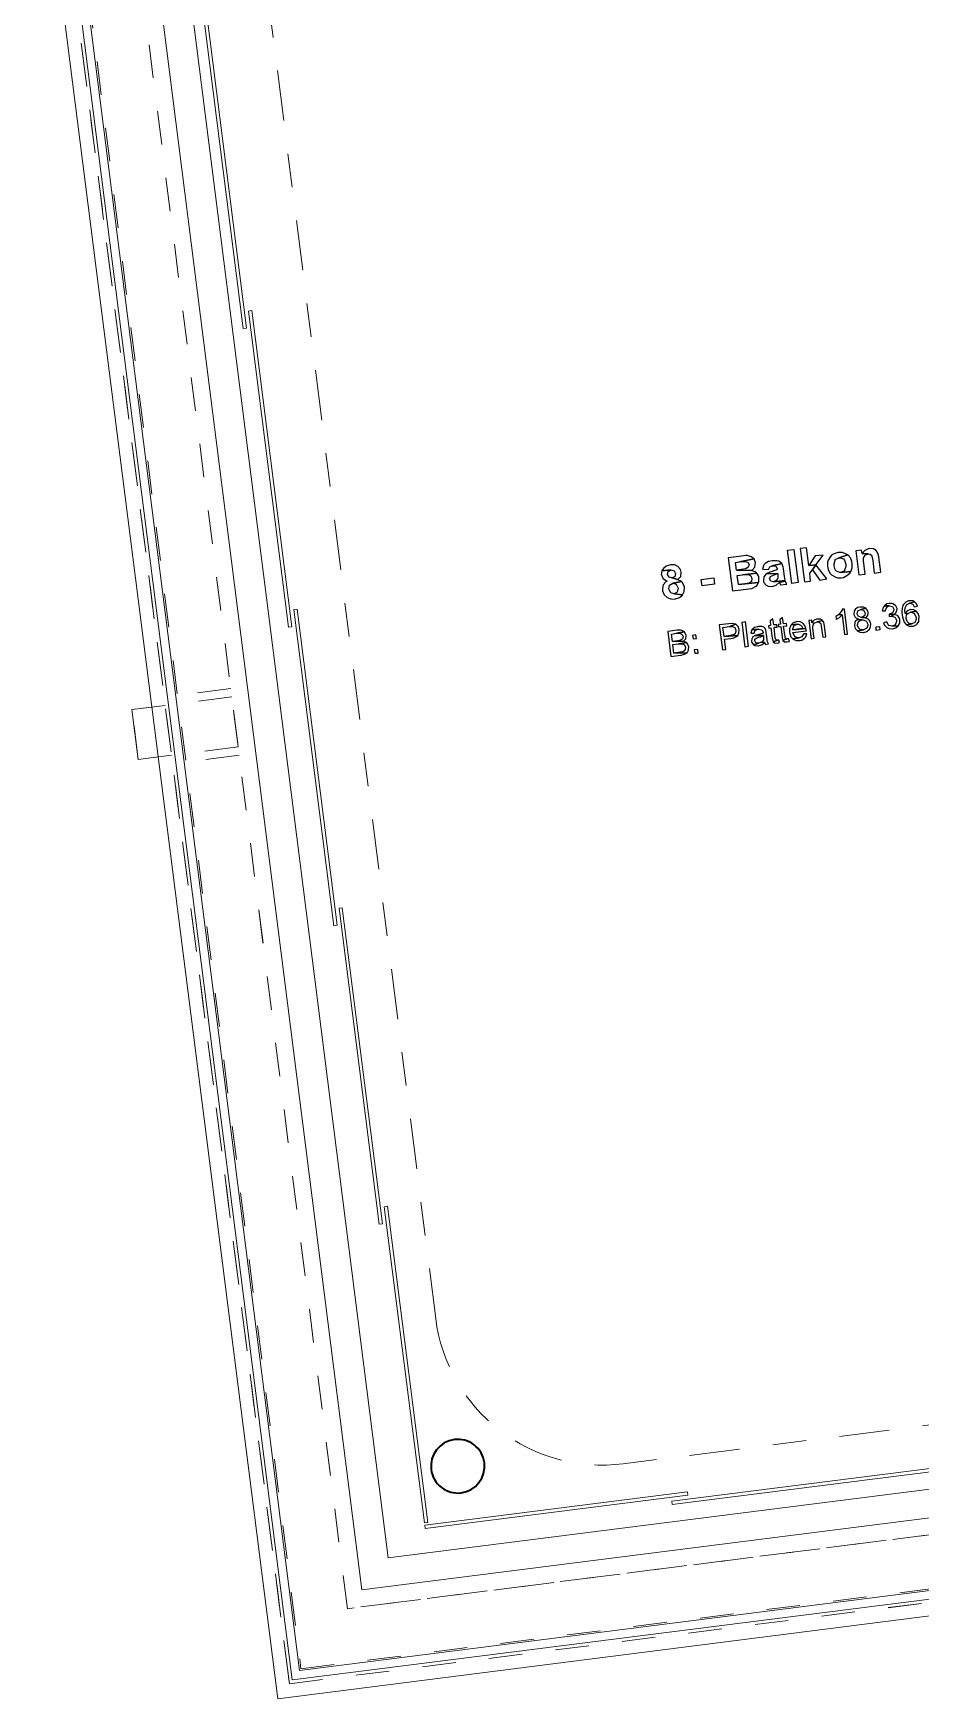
# Model space of a CAD drawing. Header units: metres. Extents: x 2713679.5 to 2713747.3, y 1226017.1 to 1226104.2.
# Drawn here: x 2713690.395 to 2713693.042, y 1226029.324 to 1226034.288 of the extents above; entities that cross this region are included whole.
import ezdxf

# ---------------------------------------------------------------- set-up
doc = ezdxf.new("R2010")
doc.units = ezdxf.units.M
doc.header["$MEASUREMENT"] = 0
for name, pattern in [('Strich 2', [0.141111, 0.070556, -0.070556]), ('Strich 2_1mm', [0.15, 0.1, -0.05]), ('Strichpunkt 3_1_1mm Achsen', [0.25, 0.15, -0.05, 0, -0.05])]:
    doc.linetypes.add(name, pattern=pattern)
doc.layers.add('plangrafiken', color=251, linetype='Continuous')
doc.layers.add('waende_stuetzen', color=250, linetype='Continuous')
doc.layers.add('texte', color=7, linetype='Continuous', true_color=0x000000)

msp = doc.modelspace()

# ---------------------------------------------------------------- linework, layer by layer
at = {"layer": 'plangrafiken', "color": 7, "linetype": 'Strich 2_1mm', "lineweight": 13}
for p, q in [((2713690.4596, 1226035.1967), (2713691.1936, 1226029.4131)), ((2713691.3322, 1226029.592), (2713690.6184, 1226035.2169)), ((2713694.725, 1226030.0225), (2713691.3322, 1226029.592)), ((2713691.1936, 1226029.4131), (2713694.7451, 1226029.8638))]:
    msp.add_line(p, q, dxfattribs=at)
at = {"layer": 'plangrafiken', "color": 7, "linetype": 'Continuous', "lineweight": 13}
for p, q in [((2713690.4349, 1226035.1533), (2713691.1676, 1226029.3796)), ((2713691.1893, 1226029.4075), (2713690.4597, 1226035.1564)), ((2713690.7749, 1226035.0956), (2713691.4541, 1226029.7435)), ((2713690.6896, 1226032.2724), (2713690.7492, 1226032.28)), ((2713690.7085, 1226032.1236), (2713690.6896, 1226032.2724)), ((2713690.768, 1226032.1311), (2713690.7085, 1226032.1236)), ((2713691.4541, 1226029.7435), (2713694.6088, 1226030.1439)), ((2713694.6466, 1226029.8463), (2713691.1893, 1226029.4075)), ((2713691.1924, 1226029.3827), (2713694.6497, 1226029.8215)), ((2713691.1676, 1226029.3796), (2713691.1924, 1226029.3827))]:
    msp.add_line(p, q, dxfattribs=at)
at = {"layer": 'plangrafiken', "color": 7, "linetype": 'Strichpunkt 3_1_1mm Achsen', "lineweight": 18}
for p, q in [((2713691.5954, 1226030.457), (2713691.003, 1226035.1245)), ((2713694.2873, 1226030.2946), (2713692.1544, 1226030.0239))]:
    msp.add_line(p, q, dxfattribs=at)
msp.add_arc((2713692.0914, 1226030.5199), 0.5, 187.2326, 277.2326, dxfattribs=at)
at = {"layer": 'texte'}
for points in [[(2713692.5076, 1226032.7298), (2713692.4673, 1226032.7252), (2713692.4805, 1226032.626), (2713692.5138, 1226032.6299), (2713692.5293, 1226032.6322), (2713692.5378, 1226032.6338), (2713692.5401, 1226032.6345), (2713692.551, 1226032.64), (2713692.5517, 1226032.6407), (2713692.5579, 1226032.6516), (2713692.4983, 1226032.6454), (2713692.4944, 1226032.6717), (2713692.5107, 1226032.674), (2713692.5533, 1226032.6795), (2713692.5494, 1226032.6826), (2713692.5378, 1226032.6864), (2713692.5386, 1226032.6872), (2713692.4929, 1226032.688), (2713692.4898, 1226032.7112), (2713692.5014, 1226032.7128), (2713692.5448, 1226032.7213), (2713692.5363, 1226032.7282), (2713692.5246, 1226032.7313), (2713692.5208, 1226032.7313)], [(2713692.5448, 1226032.7213), (2713692.5014, 1226032.7128), (2713692.5084, 1226032.7135), (2713692.5185, 1226032.7143), (2713692.5262, 1226032.712), (2713692.5301, 1226032.705), (2713692.5277, 1226032.6965), (2713692.52, 1226032.6919), (2713692.5192, 1226032.6919), (2713692.5061, 1226032.6895), (2713692.4929, 1226032.688), (2713692.5386, 1226032.6872), (2713692.5471, 1226032.6965), (2713692.5471, 1226032.698), (2713692.5494, 1226032.7097)], [(2713692.599, 1226032.7159), (2713692.5881, 1226032.7135), (2713692.5781, 1226032.7081), (2713692.5742, 1226032.7035), (2713692.5703, 1226032.6911), (2713692.5881, 1226032.6903), (2713692.592, 1226032.698), (2713692.599, 1226032.7011), (2713692.6276, 1226032.7081), (2713692.6183, 1226032.7151), (2713692.6129, 1226032.7159)], [(2713692.6571, 1226032.6485), (2713692.6447, 1226032.7476), (2713692.6633, 1226032.7499), (2713692.6764, 1226032.6508), (2713692.6571, 1226032.6485)], [(2713692.7012, 1226032.7546), (2713692.6826, 1226032.7523), (2713692.695, 1226032.6531), (2713692.7136, 1226032.6555), (2713692.7113, 1226032.6787), (2713692.719, 1226032.6888), (2713692.7291, 1226032.7035), (2713692.7082, 1226032.7019)], [(2713692.7508, 1226032.7329), (2713692.7268, 1226032.7306), (2713692.7082, 1226032.7019), (2713692.7291, 1226032.7035)], [(2713692.7957, 1226032.7406), (2713692.7887, 1226032.7391), (2713692.7771, 1226032.7337), (2713692.7725, 1226032.729), (2713692.7663, 1226032.7182), (2713692.7639, 1226032.712), (2713692.7639, 1226032.6996), (2713692.7655, 1226032.6895), (2713692.7709, 1226032.6787), (2713692.7756, 1226032.674), (2713692.7864, 1226032.6678), (2713692.7934, 1226032.6655), (2713692.8058, 1226032.6655), (2713692.8112, 1226032.6663), (2713692.822, 1226032.6717), (2713692.8305, 1226032.6795), (2713692.8336, 1226032.6841), (2713692.8034, 1226032.681), (2713692.8011, 1226032.681), (2713692.7903, 1226032.6849), (2713692.7872, 1226032.6888), (2713692.7833, 1226032.7011), (2713692.7833, 1226032.7066), (2713692.7864, 1226032.7182), (2713692.7872, 1226032.7197), (2713692.798, 1226032.7252), (2713692.8243, 1226032.7337), (2713692.8197, 1226032.736), (2713692.8089, 1226032.7406)], [(2713692.8243, 1226032.7337), (2713692.798, 1226032.7252), (2713692.8003, 1226032.7252), (2713692.8112, 1226032.7213), (2713692.8143, 1226032.7174), (2713692.8181, 1226032.7058), (2713692.8189, 1226032.6988), (2713692.815, 1226032.688), (2713692.8143, 1226032.6864), (2713692.8034, 1226032.681), (2713692.8336, 1226032.6841), (2713692.8375, 1226032.695), (2713692.8375, 1226032.7081), (2713692.8367, 1226032.7135), (2713692.8321, 1226032.7244)], [(2713692.8654, 1226032.7476), (2713692.8483, 1226032.7453), (2713692.8569, 1226032.674), (2713692.8762, 1226032.6764), (2713692.8724, 1226032.7089), (2713692.8716, 1226032.7143), (2713692.8716, 1226032.7252), (2713692.8762, 1226032.7329), (2713692.8847, 1226032.7368), (2713692.8669, 1226032.7375)], [(2713692.8894, 1226032.7523), (2713692.8855, 1226032.7515), (2713692.8755, 1226032.7468), (2713692.8669, 1226032.7375), (2713692.8847, 1226032.7368), (2713692.8909, 1226032.736), (2713692.8956, 1226032.7313), (2713692.8964, 1226032.7298), (2713692.8987, 1226032.7166), (2713692.9033, 1226032.6795), (2713692.9227, 1226032.6818), (2713692.9173, 1226032.7267), (2713692.9173, 1226032.7275), (2713692.9142, 1226032.7391), (2713692.9095, 1226032.7468), (2713692.901, 1226032.7515)], [(2713692.2699, 1226032.6864), (2713692.2683, 1226032.674), (2713692.2691, 1226032.674), (2713692.2737, 1226032.6624), (2713692.2745, 1226032.6617), (2713692.2854, 1226032.6555), (2713692.2815, 1226032.6531), (2713692.2737, 1226032.6438), (2713692.273, 1226032.6407), (2713692.2722, 1226032.6284), (2713692.2722, 1226032.626), (2713692.2768, 1226032.6144), (2713692.2854, 1226032.6067), (2713692.2962, 1226032.6028), (2713692.3086, 1226032.602), (2713692.3101, 1226032.6028), (2713692.3225, 1226032.6067), (2713692.331, 1226032.6136), (2713692.331, 1226032.6144), (2713692.307, 1226032.6175), (2713692.2962, 1226032.6206), (2713692.2954, 1226032.6214), (2713692.2908, 1226032.6322), (2713692.2923, 1226032.6431), (2713692.3024, 1226032.6493), (2713692.3287, 1226032.6539), (2713692.3171, 1226032.6593), (2713692.3179, 1226032.6601), (2713692.3001, 1226032.6647), (2713692.2915, 1226032.6671), (2713692.2869, 1226032.6748), (2713692.2892, 1226032.6841), (2713692.297, 1226032.6888)], [(2713692.2954, 1226032.7035), (2713692.283, 1226032.7004), (2713692.2745, 1226032.6934), (2713692.2699, 1226032.6864), (2713692.297, 1226032.6888), (2713692.3063, 1226032.6864), (2713692.3109, 1226032.6779), (2713692.3086, 1226032.6686), (2713692.3001, 1226032.6647), (2713692.3179, 1226032.6601), (2713692.3264, 1226032.6694), (2713692.3264, 1226032.6694), (2713692.3279, 1226032.6818), (2713692.3256, 1226032.6903), (2713692.3179, 1226032.6988), (2713692.3086, 1226032.7035)], [(2713692.3899, 1226032.6415), (2713692.3876, 1226032.6601), (2713692.4247, 1226032.6647), (2713692.4271, 1226032.6462), (2713692.3899, 1226032.6415)], [(2713692.5533, 1226032.6795), (2713692.5107, 1226032.674), (2713692.5185, 1226032.6748), (2713692.5293, 1226032.6748), (2713692.5355, 1226032.6709), (2713692.5386, 1226032.6632), (2713692.537, 1226032.6547), (2713692.5301, 1226032.65), (2713692.5301, 1226032.6493), (2713692.5169, 1226032.6477), (2713692.4983, 1226032.6454), (2713692.5579, 1226032.6516), (2713692.5587, 1226032.6531), (2713692.5595, 1226032.6655), (2713692.5587, 1226032.6694)], [(2713692.5812, 1226032.6771), (2713692.5742, 1226032.6686), (2713692.5727, 1226032.6578), (2713692.5734, 1226032.6524), (2713692.5812, 1226032.6431), (2713692.5866, 1226032.64), (2713692.599, 1226032.6392), (2713692.6106, 1226032.6431), (2713692.6106, 1226032.6431), (2713692.6199, 1226032.6516), (2713692.6377, 1226032.6555), (2713692.6377, 1226032.657), (2713692.6029, 1226032.6531), (2713692.5951, 1226032.6555), (2713692.5912, 1226032.6617), (2713692.5943, 1226032.6694), (2713692.6044, 1226032.674), (2713692.6153, 1226032.6779)], [(2713692.6276, 1226032.7081), (2713692.599, 1226032.7011), (2713692.6098, 1226032.6996), (2713692.6137, 1226032.6926), (2713692.6137, 1226032.6903), (2713692.6098, 1226032.688), (2713692.5959, 1226032.6833), (2713692.592, 1226032.6818), (2713692.5812, 1226032.6771), (2713692.6153, 1226032.6779), (2713692.616, 1226032.674), (2713692.616, 1226032.6647), (2713692.6129, 1226032.6578), (2713692.6029, 1226032.6531), (2713692.6377, 1226032.657), (2713692.6354, 1226032.6694), (2713692.6323, 1226032.6919), (2713692.6315, 1226032.698)], [(2713692.7291, 1226032.7035), (2713692.719, 1226032.6888), (2713692.7407, 1226032.6586), (2713692.7616, 1226032.6617)], [(2713692.3287, 1226032.6539), (2713692.3024, 1226032.6493), (2713692.3125, 1226032.6462), (2713692.3179, 1226032.6361), (2713692.3187, 1226032.6345), (2713692.3156, 1226032.6229), (2713692.307, 1226032.6175), (2713692.331, 1226032.6144), (2713692.3365, 1226032.6245), (2713692.3372, 1226032.6376), (2713692.3365, 1226032.6407), (2713692.331, 1226032.6516)], [(2713692.6377, 1226032.6555), (2713692.6199, 1226032.6516), (2713692.6214, 1226032.6493), (2713692.6238, 1226032.6438), (2713692.6424, 1226032.6462)], [(2713692.8143, 1226032.5718), (2713692.8081, 1226032.5718), (2713692.8073, 1226032.5687), (2713692.8011, 1226032.5602), (2713692.7972, 1226032.5563), (2713692.8073, 1226032.5548), (2713692.8143, 1226032.4967), (2713692.8236, 1226032.4975)], [(2713692.8615, 1226032.578), (2713692.8538, 1226032.5765), (2713692.8468, 1226032.571), (2713692.8437, 1226032.5656), (2713692.8429, 1226032.5563), (2713692.8429, 1226032.5563), (2713692.8468, 1226032.5478), (2713692.8476, 1226032.547), (2713692.8561, 1226032.5424), (2713692.853, 1226032.5408), (2713692.8662, 1226032.5401), (2713692.8693, 1226032.5401), (2713692.8778, 1226032.537), (2713692.8801, 1226032.5354), (2713692.884, 1226032.5269), (2713692.884, 1226032.5238), (2713692.8809, 1226032.5153), (2713692.8793, 1226032.5137), (2713692.8708, 1226032.5099), (2713692.853, 1226032.5068), (2713692.8538, 1226032.506), (2713692.8615, 1226032.5029), (2713692.8716, 1226032.5021), (2713692.8724, 1226032.5021), (2713692.8816, 1226032.5052), (2713692.8886, 1226032.5114), (2713692.8925, 1226032.5184), (2713692.8933, 1226032.5277), (2713692.8925, 1226032.5316), (2713692.8878, 1226032.5393), (2713692.8855, 1226032.5416), (2713692.877, 1226032.5455), (2713692.8778, 1226032.5455), (2713692.8662, 1226032.547), (2713692.8654, 1226032.547), (2713692.8569, 1226032.5494), (2713692.8561, 1226032.5501), (2713692.8522, 1226032.5579), (2713692.8545, 1226032.5664), (2713692.8545, 1226032.5664), (2713692.8631, 1226032.571), (2713692.8778, 1226032.5749), (2713692.8716, 1226032.578)], [(2713692.8778, 1226032.5749), (2713692.8631, 1226032.571), (2713692.8631, 1226032.571), (2713692.8716, 1226032.5687), (2713692.8716, 1226032.5687), (2713692.8762, 1226032.5602), (2713692.8739, 1226032.5517), (2713692.8739, 1226032.5517), (2713692.8662, 1226032.547), (2713692.8778, 1226032.5455), (2713692.884, 1226032.5525), (2713692.884, 1226032.5525), (2713692.8855, 1226032.5618), (2713692.884, 1226032.5672)], [(2713692.9335, 1226032.5819), (2713692.9297, 1226032.5765), (2713692.9273, 1226032.5672), (2713692.9366, 1226032.5664), (2713692.9366, 1226032.5687), (2713692.9405, 1226032.5772), (2713692.9405, 1226032.5772), (2713692.9482, 1226032.5819)], [(2713692.9475, 1226032.5889), (2713692.9405, 1226032.5873), (2713692.9335, 1226032.5819), (2713692.9482, 1226032.5819), (2713692.949, 1226032.5819), (2713692.9575, 1226032.5796), (2713692.9622, 1226032.5718), (2713692.9622, 1226032.5695), (2713692.9591, 1226032.5618), (2713692.9575, 1226032.561), (2713692.949, 1226032.5571), (2713692.9637, 1226032.5563), (2713692.9699, 1226032.5633), (2713692.9715, 1226032.5726), (2713692.9715, 1226032.5734), (2713692.9676, 1226032.5819), (2713692.9668, 1226032.5827), (2713692.9591, 1226032.5881), (2713692.9568, 1226032.5889)], [(2713693.0079, 1226032.5966), (2713693.0056, 1226032.5966), (2713692.997, 1226032.5927), (2713692.9908, 1226032.5858), (2713692.9885, 1226032.5827), (2713692.9862, 1226032.5749), (2713692.9854, 1226032.5649), (2713692.9862, 1226032.5532), (2713692.987, 1226032.5525), (2713692.9893, 1226032.5416), (2713692.9924, 1226032.5331), (2713692.997, 1226032.5269), (2713692.9994, 1226032.5254), (2713693.0156, 1226032.5285), (2713693.0079, 1226032.5292), (2713693.0017, 1226032.5354), (2713692.9986, 1226032.5439), (2713692.9986, 1226032.5478), (2713693.0009, 1226032.5563), (2713693.0025, 1226032.5579), (2713692.9955, 1226032.5587), (2713692.9947, 1226032.5672), (2713692.9955, 1226032.5757), (2713692.9963, 1226032.578), (2713693.0009, 1226032.5858), (2713693.0086, 1226032.5896), (2713693.0234, 1226032.5935), (2713693.0179, 1226032.5966)], [(2713693.0117, 1226032.5703), (2713693.011, 1226032.5703), (2713693.0025, 1226032.5664), (2713693.0009, 1226032.5656), (2713692.9955, 1226032.5587), (2713693.0025, 1226032.5579), (2713693.011, 1226032.5625), (2713693.0288, 1226032.5656), (2713693.021, 1226032.5695)], [(2713693.0288, 1226032.5656), (2713693.011, 1226032.5625), (2713693.0133, 1226032.5625), (2713693.0218, 1226032.5594), (2713693.0241, 1226032.5563), (2713693.028, 1226032.547), (2713693.028, 1226032.5424), (2713693.0249, 1226032.5339), (2713693.0241, 1226032.5323), (2713693.0156, 1226032.5285), (2713692.9994, 1226032.5254), (2713693.0071, 1226032.5215), (2713693.0172, 1226032.5207), (2713693.0203, 1226032.5215), (2713693.0288, 1226032.5254), (2713693.0311, 1226032.5277), (2713693.0358, 1226032.5354), (2713693.0365, 1226032.5393), (2713693.0373, 1226032.5494), (2713693.0373, 1226032.5494), (2713693.0342, 1226032.5587)], [(2713693.0234, 1226032.5935), (2713693.0086, 1226032.5896), (2713693.0094, 1226032.5896), (2713693.0179, 1226032.5865), (2713693.0226, 1226032.5788), (2713693.0319, 1226032.5811), (2713693.0296, 1226032.5873)], [(2713692.4697, 1226032.5285), (2713692.441, 1226032.5246), (2713692.4511, 1226032.4502), (2713692.4604, 1226032.4518), (2713692.4565, 1226032.482), (2713692.4759, 1226032.4843), (2713692.4821, 1226032.4851), (2713692.4906, 1226032.489), (2713692.4968, 1226032.4936), (2713692.4557, 1226032.4905), (2713692.4519, 1226032.5168), (2713692.4712, 1226032.5199), (2713692.4906, 1226032.5269), (2713692.4898, 1226032.5269), (2713692.4805, 1226032.5292), (2713692.4797, 1226032.5292)], [(2713692.4906, 1226032.5269), (2713692.4712, 1226032.5199), (2713692.4805, 1226032.5199), (2713692.4875, 1226032.5168), (2713692.4906, 1226032.5091), (2713692.4906, 1226032.5068), (2713692.4882, 1226032.4983), (2713692.4852, 1226032.4959), (2713692.4751, 1226032.4928), (2713692.4557, 1226032.4905), (2713692.4968, 1226032.4936), (2713692.4999, 1226032.5006), (2713692.5006, 1226032.5106), (2713692.5006, 1226032.5114), (2713692.4975, 1226032.5199)], [(2713692.5185, 1226032.4588), (2713692.5092, 1226032.5331), (2713692.5185, 1226032.5346), (2713692.5277, 1226032.4603), (2713692.5185, 1226032.4588)], [(2713692.5386, 1226032.5099), (2713692.5378, 1226032.5099), (2713692.5355, 1226032.5006), (2713692.5448, 1226032.4998), (2713692.5479, 1226032.5091), (2713692.5487, 1226032.5091), (2713692.5572, 1226032.5122)], [(2713692.5579, 1226032.5199), (2713692.5548, 1226032.5192), (2713692.5456, 1226032.5168), (2713692.5456, 1226032.5161), (2713692.5386, 1226032.5099), (2713692.5572, 1226032.5122), (2713692.5595, 1226032.5122), (2713692.568, 1226032.5106), (2713692.5719, 1226032.5029), (2713692.5719, 1226032.5006), (2713692.5665, 1226032.4983), (2713692.5564, 1226032.4952), (2713692.5479, 1226032.4928), (2713692.5727, 1226032.4936), (2713692.5734, 1226032.4897), (2713692.5727, 1226032.4804), (2713692.568, 1226032.4735), (2713692.5672, 1226032.4735), (2713692.5765, 1226032.4727), (2713692.5789, 1226032.4665), (2713692.5881, 1226032.468), (2713692.585, 1226032.4742), (2713692.5843, 1226032.4781), (2713692.5827, 1226032.4897), (2713692.5812, 1226032.5021), (2713692.5796, 1226032.5106), (2713692.5758, 1226032.5168), (2713692.5688, 1226032.5199), (2713692.5672, 1226032.5199)], [(2713692.6013, 1226032.5432), (2713692.5928, 1226032.537), (2713692.5943, 1226032.523), (2713692.5881, 1226032.5223), (2713692.5889, 1226032.5153), (2713692.5951, 1226032.5161), (2713692.599, 1226032.4851), (2713692.5998, 1226032.4835), (2713692.6021, 1226032.4742), (2713692.6145, 1226032.4789), (2713692.6114, 1226032.4797), (2713692.6098, 1226032.4812), (2713692.6083, 1226032.4859), (2713692.6044, 1226032.5176), (2713692.6137, 1226032.5184), (2713692.6129, 1226032.5254), (2713692.6036, 1226032.5246)], [(2713692.63, 1226032.547), (2713692.6214, 1226032.5401), (2713692.6238, 1226032.5269), (2713692.6168, 1226032.5261), (2713692.6176, 1226032.5192), (2713692.6245, 1226032.5199), (2713692.6284, 1226032.489), (2713692.6284, 1226032.4866), (2713692.6307, 1226032.4781), (2713692.6431, 1226032.4828), (2713692.64, 1226032.4828), (2713692.6385, 1226032.4843), (2713692.6377, 1226032.4897), (2713692.6331, 1226032.5207), (2713692.6424, 1226032.5223), (2713692.6416, 1226032.5292), (2713692.6323, 1226032.5285)], [(2713692.6555, 1226032.5246), (2713692.6532, 1226032.5215), (2713692.6509, 1226032.513), (2713692.6509, 1226032.5029), (2713692.6516, 1226032.499), (2713692.6547, 1226032.4897), (2713692.6609, 1226032.4835), (2713692.6795, 1226032.4859), (2713692.6757, 1226032.4859), (2713692.6671, 1226032.489), (2713692.664, 1226032.4928), (2713692.6609, 1226032.5021), (2713692.7012, 1226032.5068), (2713692.7004, 1226032.5099), (2713692.6997, 1226032.5137), (2713692.6602, 1226032.5099), (2713692.6602, 1226032.513), (2713692.6633, 1226032.5215), (2713692.6648, 1226032.523), (2713692.6733, 1226032.5269)], [(2713692.6726, 1226032.5346), (2713692.671, 1226032.5339), (2713692.6617, 1226032.5308), (2713692.6555, 1226032.5246), (2713692.6733, 1226032.5269), (2713692.6772, 1226032.5269), (2713692.6857, 1226032.523), (2713692.6865, 1226032.5223), (2713692.6904, 1226032.5137), (2713692.6602, 1226032.5099), (2713692.6997, 1226032.5137), (2713692.6966, 1226032.523), (2713692.6911, 1226032.5292), (2713692.6904, 1226032.53), (2713692.6819, 1226032.5339)], [(2713692.7167, 1226032.5385), (2713692.7082, 1226032.5377), (2713692.7151, 1226032.4835), (2713692.7244, 1226032.4851), (2713692.7206, 1226032.5145), (2713692.7206, 1226032.5215), (2713692.7229, 1226032.5292), (2713692.7244, 1226032.53), (2713692.7175, 1226032.5316)], [(2713692.7337, 1226032.5424), (2713692.7314, 1226032.5416), (2713692.7237, 1226032.5385), (2713692.7175, 1226032.5316), (2713692.7244, 1226032.53), (2713692.733, 1226032.5339), (2713692.7492, 1226032.5377), (2713692.743, 1226032.5416)], [(2713692.7492, 1226032.5377), (2713692.733, 1226032.5339), (2713692.7392, 1226032.5331), (2713692.7438, 1226032.5292), (2713692.7454, 1226032.5207), (2713692.75, 1226032.4882), (2713692.7593, 1226032.4897), (2713692.7546, 1226032.5223), (2713692.7531, 1226032.5316)], [(2713692.7972, 1226032.5563), (2713692.7887, 1226032.5501), (2713692.7903, 1226032.5408), (2713692.791, 1226032.5416), (2713692.7996, 1226032.547), (2713692.8003, 1226032.5478), (2713692.8073, 1226032.5548)], [(2713692.853, 1226032.5408), (2713692.846, 1226032.5346), (2713692.8452, 1226032.5316), (2713692.8445, 1226032.5223), (2713692.8468, 1226032.5137), (2713692.853, 1226032.5068), (2713692.8708, 1226032.5099), (2713692.8623, 1226032.5106), (2713692.8561, 1226032.5161), (2713692.8538, 1226032.523), (2713692.853, 1226032.5254), (2713692.8561, 1226032.5346), (2713692.8584, 1226032.5362), (2713692.8662, 1226032.5401)], [(2713692.9095, 1226032.5083), (2713692.9088, 1226032.5192), (2713692.9188, 1226032.5199), (2713692.9204, 1226032.5099), (2713692.9095, 1226032.5083)], [(2713692.9405, 1226032.5339), (2713692.9312, 1226032.5308), (2713692.9343, 1226032.5238), (2713692.9405, 1226032.5168), (2713692.9475, 1226032.5137), (2713692.9575, 1226032.513), (2713692.9583, 1226032.513), (2713692.9676, 1226032.5161), (2713692.9746, 1226032.5223), (2713692.9568, 1226032.5207), (2713692.956, 1226032.5207), (2713692.9467, 1226032.523), (2713692.9451, 1226032.5246)], [(2713692.9475, 1226032.5571), (2713692.9475, 1226032.5494), (2713692.9537, 1226032.5509), (2713692.963, 1226032.5563), (2713692.9637, 1226032.5563), (2713692.949, 1226032.5571)], [(2713692.963, 1226032.5563), (2713692.9537, 1226032.5509), (2713692.956, 1226032.5509), (2713692.9645, 1226032.5478), (2713692.9661, 1226032.547), (2713692.9699, 1226032.5385), (2713692.9699, 1226032.5354), (2713692.9668, 1226032.5269), (2713692.9653, 1226032.5246), (2713692.9568, 1226032.5207), (2713692.9746, 1226032.5223), (2713692.9792, 1226032.53), (2713692.9792, 1226032.5393), (2713692.9792, 1226032.5432), (2713692.9746, 1226032.5509), (2713692.9723, 1226032.5532)], [(2713692.3156, 1226032.5091), (2713692.2877, 1226032.5052), (2713692.297, 1226032.4309), (2713692.3256, 1226032.4348), (2713692.3279, 1226032.4348), (2713692.3372, 1226032.4371), (2713692.345, 1226032.4417), (2713692.3055, 1226032.4409), (2713692.3024, 1226032.4665), (2713692.3194, 1226032.4688), (2713692.3434, 1226032.4719), (2713692.3341, 1226032.4758), (2713692.3349, 1226032.4766), (2713692.3016, 1226032.475), (2713692.2985, 1226032.4975), (2713692.3132, 1226032.4998), (2713692.3372, 1226032.5037), (2713692.3295, 1226032.5083), (2713692.3256, 1226032.5091)], [(2713692.3372, 1226032.5037), (2713692.3132, 1226032.4998), (2713692.3156, 1226032.4998), (2713692.3248, 1226032.4998), (2713692.3303, 1226032.4967), (2713692.3334, 1226032.4905), (2713692.3318, 1226032.4835), (2713692.3264, 1226032.4797), (2713692.3171, 1226032.4773), (2713692.3016, 1226032.475), (2713692.3349, 1226032.4766), (2713692.3411, 1226032.4835), (2713692.3427, 1226032.4928), (2713692.3427, 1226032.4936), (2713692.3388, 1226032.5021)], [(2713692.3434, 1226032.4719), (2713692.3194, 1226032.4688), (2713692.3218, 1226032.4688), (2713692.331, 1226032.4688), (2713692.3372, 1226032.465), (2713692.3403, 1226032.458), (2713692.3396, 1226032.4518), (2713692.3365, 1226032.4471), (2713692.331, 1226032.444), (2713692.3241, 1226032.4433), (2713692.3055, 1226032.4409), (2713692.345, 1226032.4417), (2713692.3496, 1226032.4495), (2713692.3496, 1226032.4502), (2713692.3504, 1226032.4595), (2713692.3496, 1226032.4619), (2713692.3458, 1226032.4704)], [(2713692.3713, 1226032.4952), (2713692.3612, 1226032.4936), (2713692.3628, 1226032.4835), (2713692.3729, 1226032.4843)], [(2713692.5479, 1226032.4928), (2713692.5417, 1226032.489), (2713692.5378, 1226032.4835), (2713692.537, 1226032.4758), (2713692.5378, 1226032.4727), (2713692.5432, 1226032.465), (2713692.5587, 1226032.4704), (2713692.5502, 1226032.4711), (2713692.5471, 1226032.4773), (2713692.5471, 1226032.482), (2713692.551, 1226032.4851), (2713692.5587, 1226032.4882), (2713692.5649, 1226032.4897), (2713692.5727, 1226032.4936)], [(2713692.5672, 1226032.4735), (2713692.5587, 1226032.4704), (2713692.5432, 1226032.465), (2713692.5471, 1226032.4634), (2713692.5572, 1226032.4626), (2713692.5579, 1226032.4626), (2713692.5672, 1226032.4657), (2713692.5688, 1226032.4665), (2713692.5765, 1226032.4727)], [(2713692.6183, 1226032.4797), (2713692.6145, 1226032.4789), (2713692.6021, 1226032.4742), (2713692.606, 1226032.4711), (2713692.6145, 1226032.4704), (2713692.6207, 1226032.4719)], [(2713692.6478, 1226032.4835), (2713692.6431, 1226032.4828), (2713692.6307, 1226032.4781), (2713692.6354, 1226032.4742), (2713692.6431, 1226032.4742), (2713692.6501, 1226032.4758)], [(2713692.6919, 1226032.4983), (2713692.6919, 1226032.4975), (2713692.6873, 1226032.4897), (2713692.6795, 1226032.4859), (2713692.6609, 1226032.4835), (2713692.6617, 1226032.482), (2713692.6702, 1226032.4781), (2713692.6803, 1226032.4781), (2713692.6873, 1226032.4797), (2713692.695, 1226032.4851), (2713692.6989, 1226032.4897), (2713692.702, 1226032.4983)], [(2713692.3775, 1226032.4518), (2713692.3667, 1226032.4502), (2713692.3682, 1226032.4402), (2713692.3783, 1226032.4409)]]:
    msp.add_lwpolyline(points, close=True, dxfattribs=at)
at = {"layer": 'waende_stuetzen', "color": 7, "linetype": 'Continuous', "lineweight": 13}
for p, q in [((2713691.3755, 1226029.6479), (2713690.6831, 1226035.1041)), ((2713691.1243, 1226029.3237), (2713690.3954, 1226035.0676)), ((2713690.9017, 1226034.3506), (2713691.0213, 1226033.4082)), ((2713691.0312, 1226033.4094), (2713690.9116, 1226034.3519)), ((2713691.0467, 1226033.4618), (2713691.0368, 1226033.4606)), ((2713691.0368, 1226033.4606), (2713691.1564, 1226032.5181)), ((2713691.1663, 1226032.5194), (2713691.0467, 1226033.4618)), ((2713691.0213, 1226033.4082), (2713691.0312, 1226033.4094)), ((2713691.1819, 1226032.5717), (2713691.1719, 1226032.5705)), ((2713691.1719, 1226032.5705), (2713691.2915, 1226031.628)), ((2713691.3015, 1226031.6293), (2713691.1819, 1226032.5717)), ((2713691.1564, 1226032.5181), (2713691.1663, 1226032.5194)), ((2713691.317, 1226031.6817), (2713691.3071, 1226031.6804)), ((2713691.3071, 1226031.6804), (2713691.4267, 1226030.738)), ((2713691.4366, 1226030.7392), (2713691.317, 1226031.6817)), ((2713691.2915, 1226031.628), (2713691.3015, 1226031.6293)), ((2713691.4521, 1226030.7916), (2713691.4422, 1226030.7904)), ((2713691.4422, 1226030.7904), (2713691.5618, 1226029.8479)), ((2713691.5717, 1226029.8492), (2713691.4521, 1226030.7916)), ((2713691.4267, 1226030.738), (2713691.4366, 1226030.7392)), ((2713691.3755, 1226029.6479), (2713694.7981, 1226030.0822)), ((2713693.0932, 1226030.013), (2713692.2996, 1226029.9123)), ((2713692.3008, 1226029.9024), (2713693.0945, 1226030.0031)), ((2713692.3464, 1226029.9404), (2713691.5627, 1226029.841)), ((2713691.5639, 1226029.831), (2713692.3477, 1226029.9305)), ((2713692.3477, 1226029.9305), (2713692.3464, 1226029.9404)), ((2713692.2996, 1226029.9123), (2713692.3008, 1226029.9024)), ((2713691.5618, 1226029.8479), (2713691.5717, 1226029.8492)), ((2713691.5627, 1226029.841), (2713691.5639, 1226029.831)), ((2713691.1243, 1226029.3237), (2713694.5766, 1226029.7618))]:
    msp.add_line(p, q, dxfattribs=at)
at = {"layer": 'waende_stuetzen', "color": 7, "linetype": 'Strich 2_1mm', "lineweight": 13}
for p, q in [((2713691.159, 1226029.3684), (2713690.4351, 1226035.0726)), ((2713690.4376, 1226035.0528), (2713691.1565, 1226029.3882)), ((2713691.3322, 1226029.592), (2713690.636, 1226035.078)), ((2713690.6896, 1226032.2724), (2713690.9872, 1226032.3102)), ((2713690.7085, 1226032.1236), (2713690.6896, 1226032.2724)), ((2713691.0061, 1226032.1614), (2713690.9872, 1226032.3102)), ((2713690.7085, 1226032.1236), (2713691.0061, 1226032.1614)), ((2713694.6456, 1226030.0125), (2713691.3322, 1226029.592)), ((2713691.159, 1226029.3684), (2713694.6708, 1226029.8141)), ((2713691.159, 1226029.3684), (2713694.6113, 1226029.8065)), ((2713691.159, 1226029.3684), (2713691.1565, 1226029.3882))]:
    msp.add_line(p, q, dxfattribs=at)
at = {"layer": 'waende_stuetzen', "color": 7, "linetype": 'Strich 2', "lineweight": 13}
for p, q in [((2713690.9841, 1226032.335), (2713690.8254, 1226032.3148)), ((2713691.0093, 1226032.1366), (2713690.8506, 1226032.1164))]:
    msp.add_line(p, q, dxfattribs=at)
at = {"layer": 'waende_stuetzen', "color": 7, "linetype": 'Continuous', "lineweight": 35}
for start, end in [(97.2326, 187.2326), (7.2326, 97.2326), (187.2326, 277.2326), (277.2326, 7.2326)]:
    msp.add_arc((2713691.6613, 1226030.0168), 0.08, start, end, dxfattribs=at)

doc.saveas('drawing.dxf')
